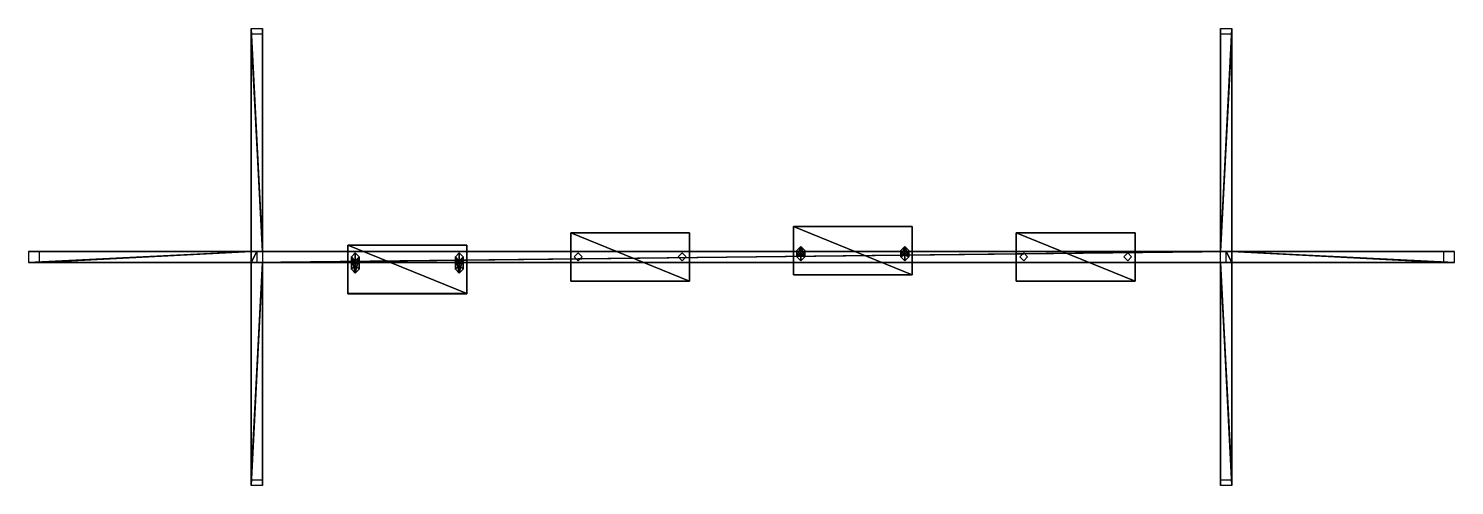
# Paper-space layout 'Layout1' of a CAD drawing. Extents: x 237.56 to 247.31, y -141.93 to -138.8.
import ezdxf

# ---------------------------------------------------------------- set-up
doc = ezdxf.new("R2010")
doc.units = 0
doc.header["$LTSCALE"] = 20
for name, color, linetype in [('02CVC23-CHAIN', 4, 'CONTINUOUS'), ('02CVC23-MAIN', 7, 'CONTINUOUS'), ('02CVC23-SEAT', 8, 'CONTINUOUS')]:
    doc.layers.add(name, color=color, linetype=linetype)

psp = doc.layouts.get("Layout1")

# ---------------------------------------------------------------- meshes
at = {"layer": '02CVC23-CHAIN', "color": 0}
mesh = psp.add_polyface(dxfattribs=at)
corners = [(240.5055, -140.3907), (240.5055, -140.4758), (240.5324, -140.3637), (240.5324, -140.4488), (240.5055, -140.4219), (240.5055, -140.3368), (240.4785, -140.3637), (240.4785, -140.4488), (239.7673, -140.3637), (239.7673, -140.4488), (239.7943, -140.4758), (239.7943, -140.3907), (239.7943, -140.3368), (239.7943, -140.4219), (239.8212, -140.3637), (239.8212, -140.4488), (243.5535, -140.3907), (243.5535, -140.3481), (243.5804, -140.3637), (243.5804, -140.3212), (243.5535, -140.2942), (243.5535, -140.3368), (243.5265, -140.3637), (243.5265, -140.3212), (242.8153, -140.3637), (242.8153, -140.3212), (242.8423, -140.3481), (242.8423, -140.3907), (242.8423, -140.3368), (242.8423, -140.2942), (242.8692, -140.3637), (242.8692, -140.3212), (242.0295, -140.3907), (242.0295, -140.3907), (242.0564, -140.3637), (242.0564, -140.3637), (242.0295, -140.3368), (242.0295, -140.3368), (242.0025, -140.3637), (242.0025, -140.3637), (241.2913, -140.3637), (241.2913, -140.3637), (241.3183, -140.3907), (241.3183, -140.3907), (241.3183, -140.3368), (241.3183, -140.3368), (241.3452, -140.3637), (241.3452, -140.3637), (245.0775, -140.3907), (245.0775, -140.3907), (245.1044, -140.3637), (245.1044, -140.3637), (245.0775, -140.3368), (245.0775, -140.3368), (245.0505, -140.3637), (245.0505, -140.3637), (244.3393, -140.3637), (244.3393, -140.3637), (244.3663, -140.3907), (244.3663, -140.3907), (244.3663, -140.3368), (244.3663, -140.3368), (244.3932, -140.3637), (244.3932, -140.3637)]
mesh.append_faces([[corners[k] for k in face] for face in [(0, 1, 2), (3, 2, 1), (5, 4, 6), (7, 6, 4), (12, 13, 8), (9, 8, 13), (11, 10, 14), (15, 14, 10), (16, 17, 18), (19, 18, 17), (21, 20, 22), (23, 22, 20), (28, 29, 24), (25, 24, 29), (27, 26, 30), (31, 30, 26), (32, 33, 34), (35, 34, 33), (37, 36, 38), (39, 38, 36), (44, 45, 40), (41, 40, 45), (43, 42, 46), (47, 46, 42), (48, 49, 50), (51, 50, 49), (53, 52, 54), (55, 54, 52), (60, 61, 56), (57, 56, 61), (59, 58, 62), (63, 62, 58)]], dxfattribs={"vtx1": -1, "color": 0})
mesh.append_faces([[corners[k] for k in face] for face in [(2, 3, 4), (4, 5, 2), (6, 7, 1), (1, 0, 6), (8, 9, 10), (10, 11, 8), (14, 15, 13), (13, 12, 14), (18, 19, 20), (20, 21, 18), (22, 23, 17), (17, 16, 22), (24, 25, 26), (26, 27, 24), (30, 31, 29), (29, 28, 30), (34, 35, 36), (36, 37, 34), (38, 39, 33), (33, 32, 38), (40, 41, 42), (42, 43, 40), (46, 47, 45), (45, 44, 46), (50, 51, 52), (52, 53, 50), (54, 55, 49), (49, 48, 54), (56, 57, 58), (58, 59, 56), (62, 63, 61), (61, 60, 62)]], dxfattribs={"vtx2": -1, "color": 0})
at = {"layer": '02CVC23-MAIN', "color": 0}
mesh = psp.add_polyface(dxfattribs=at)
corners = [(245.7506, -140.4034), (245.7887, -140.4034), (245.7887, -140.4034), (245.7887, -140.3272), (245.7506, -140.3272), (245.7887, -140.3272), (247.2365, -140.4034), (247.3127, -140.4034), (245.7887, -140.4034), (247.3127, -140.3272), (247.2365, -140.3272), (245.7887, -140.3272), (245.7887, -141.9274), (245.7125, -141.9274), (245.7125, -140.4034), (245.7125, -138.8032), (245.7887, -138.8032), (245.7125, -140.3272), (245.7125, -138.8413), (245.7125, -140.3272), (245.7887, -138.8413), (245.7125, -140.4034), (245.7125, -141.8893), (245.7887, -141.8893), (239.1212, -140.4034), (239.0831, -140.4034), (239.1212, -140.3272), (239.0831, -140.3272), (239.0831, -140.3272), (239.0831, -140.4034), (239.0831, -141.8893), (239.1593, -141.8893), (239.1593, -140.4034), (239.0831, -140.4034), (239.0831, -141.9274), (239.1593, -140.4034), (239.1593, -141.9274), (239.1593, -138.8413), (239.0831, -138.8413), (239.1593, -140.3272), (239.0831, -138.8032), (239.0831, -140.3272), (239.1593, -138.8032), (239.1593, -140.3272), (237.6353, -140.4034), (237.6353, -140.3272), (237.5591, -140.3272), (237.5591, -140.4034)]
mesh.append_faces([[corners[k] for k in face] for face in [(0, 1, 2), (3, 4, 5), (26, 27, 28), (25, 24, 29)]], dxfattribs={"color": 0})
mesh.append_faces([[corners[k] for k in face] for face in [(6, 7, 1), (8, 1, 7), (10, 6, 3), (1, 3, 6), (15, 16, 17), (11, 17, 16), (16, 20, 11), (5, 11, 20), (8, 2, 12), (23, 12, 2), (22, 23, 21), (2, 21, 23), (24, 25, 26), (27, 26, 25), (35, 32, 36), (31, 36, 32), (37, 38, 39), (28, 39, 38), (42, 37, 43), (39, 43, 37), (36, 34, 35), (33, 35, 34), (46, 47, 41), (33, 41, 47), (45, 46, 27), (41, 27, 46), (41, 33, 11), (8, 11, 33), (21, 19, 32), (39, 32, 19), (28, 41, 5), (11, 5, 41)]], dxfattribs={"vtx1": -1, "color": 0})
mesh.append_faces([[corners[k] for k in face] for face in [(1, 0, 4), (4, 3, 1), (9, 10, 3), (3, 11, 9), (7, 9, 11), (11, 8, 7), (12, 13, 14), (14, 8, 12), (18, 15, 17), (17, 19, 18), (20, 18, 19), (19, 5, 20), (21, 14, 13), (13, 22, 21), (30, 31, 32), (32, 29, 30), (29, 33, 34), (34, 30, 29), (38, 40, 41), (41, 28, 38), (40, 42, 43), (43, 41, 40), (44, 45, 27), (27, 25, 44), (47, 44, 25), (25, 33, 47), (33, 29, 2), (2, 8, 33)]], dxfattribs={"vtx2": -1, "color": 0})
at = {"layer": '02CVC23-SEAT', "color": 0}
mesh = psp.add_polyface(dxfattribs=at)
corners = [(245.1283, -140.2002), (245.1283, -140.5304), (245.1283, -140.2002), (245.1283, -140.5304), (244.3155, -140.2002), (244.3155, -140.5304), (244.3155, -140.2002), (244.3155, -140.5304), (243.6043, -140.1576), (243.6043, -140.4878), (243.6043, -140.1568), (243.6043, -140.4869), (242.7915, -140.1568), (242.7915, -140.4869), (242.7915, -140.1576), (242.7915, -140.4878), (242.0803, -140.2002), (242.0803, -140.5304), (242.0803, -140.2002), (242.0803, -140.5304), (241.2675, -140.2002), (241.2675, -140.5304), (241.2675, -140.2002), (241.2675, -140.5304), (240.5563, -140.2854), (240.5563, -140.6154), (240.5563, -140.2871), (240.5563, -140.6171), (239.7435, -140.2871), (239.7435, -140.6171), (239.7435, -140.2854), (239.7435, -140.6154)]
mesh.append_faces([[corners[k] for k in face] for face in [(0, 1, 2), (3, 2, 1), (4, 5, 6), (7, 6, 5), (8, 9, 10), (11, 10, 9), (12, 13, 14), (15, 14, 13), (9, 15, 11), (13, 11, 15), (16, 17, 18), (19, 18, 17), (20, 21, 22), (23, 22, 21), (17, 23, 19), (21, 19, 23), (24, 25, 26), (27, 26, 25), (28, 29, 30), (31, 30, 29), (25, 31, 27), (29, 27, 31), (1, 7, 3), (5, 3, 7)]], dxfattribs={"vtx1": -1, "color": 0})
mesh.append_faces([[corners[k] for k in face] for face in [(14, 8, 10), (10, 12, 14), (14, 15, 9), (9, 8, 14), (22, 16, 18), (18, 20, 22), (22, 23, 17), (17, 16, 22), (30, 24, 26), (26, 28, 30), (30, 31, 25), (25, 24, 30), (6, 0, 2), (2, 4, 6), (6, 7, 1), (1, 0, 6)]], dxfattribs={"vtx2": -1, "color": 0})

doc.saveas('drawing.dxf')
